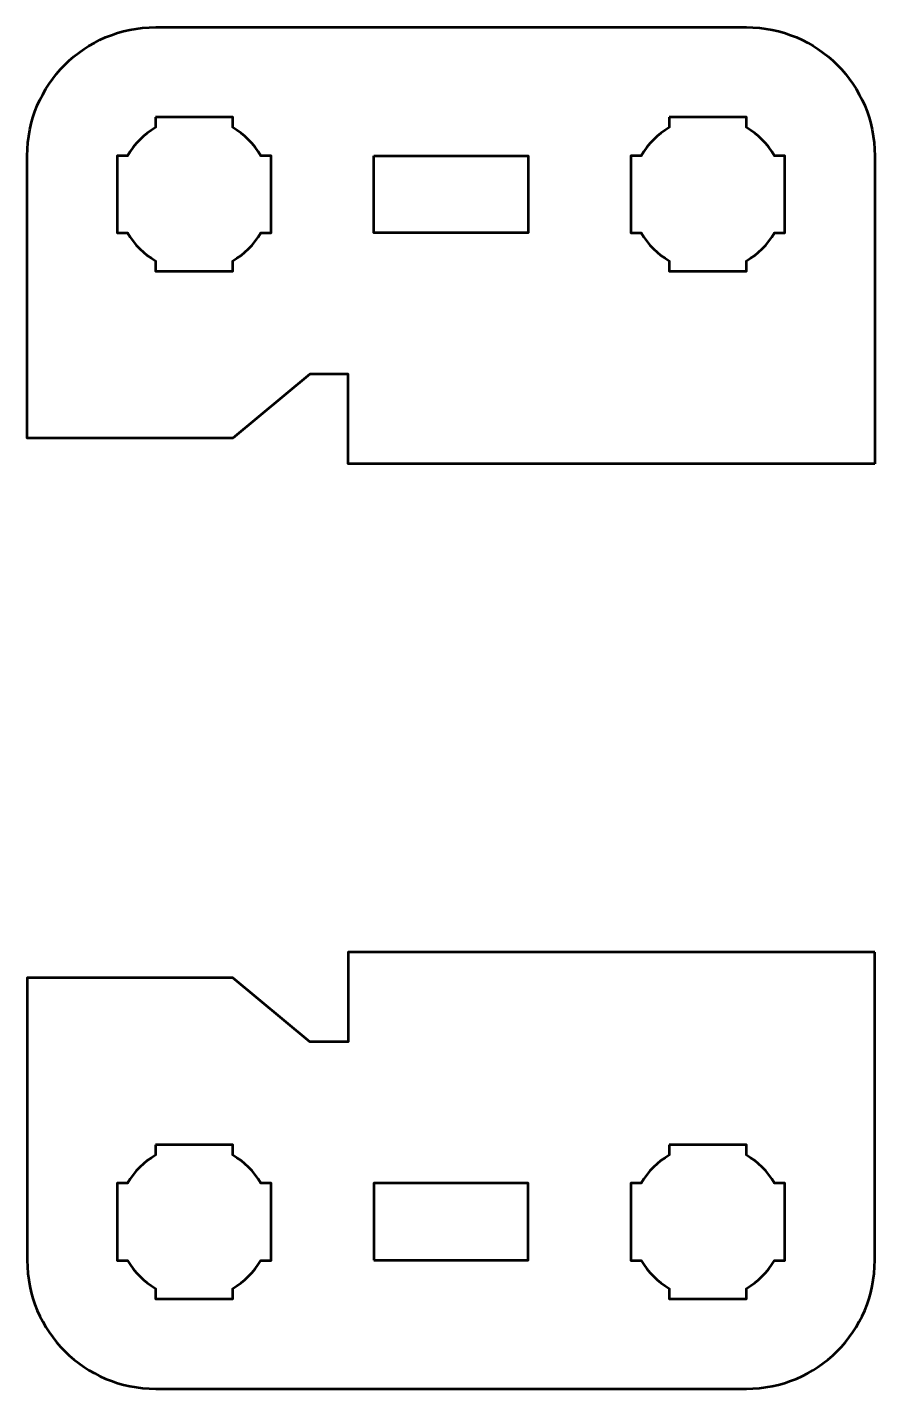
# Model space of a CAD drawing. Header units: centimetres. Extents: x -15.9 to -4.6, y -17.5 to -6.2.
# Drawn here: x -11.92 to -8.62, y -11.5 to -6.2 of the extents above; entities that cross this region are included whole.
import ezdxf

# ---------------------------------------------------------------- set-up
doc = ezdxf.new("R2010")
doc.units = ezdxf.units.CM
doc.header["$MEASUREMENT"] = 0
doc.layers.add('Layer 1', color=7, linetype='Continuous')

msp = doc.modelspace()

# ---------------------------------------------------------------- linework, layer by layer
at = {"layer": 'Layer 1', "lineweight": 53}
for points, knots in [([(-8.62499, -7.89998), (-8.62499, -7.89998), (-8.62498, -6.70005), (-8.62498, -6.70005), (-8.62498, -6.70005), (-8.62498, -6.42305), (-8.84793, -6.19996), (-9.12494, -6.19996), (-9.12494, -6.19996), (-9.12494, -6.19996), (-11.42486, -6.19996), (-11.42486, -6.19996), (-11.42486, -6.19996), (-11.70186, -6.19996), (-11.92496, -6.42305), (-11.92496, -6.70005), (-11.92496, -6.70005), (-11.92496, -6.70005), (-11.92497, -7.79999), (-11.92497, -7.79999), (-11.92497, -7.79999), (-11.92497, -7.79999), (-11.12497, -7.79997), (-11.12497, -7.79997), (-11.12497, -7.79997), (-11.12497, -7.79997), (-10.82496, -7.54997), (-10.82496, -7.54997), (-10.82496, -7.54997), (-10.82496, -7.54997), (-10.67496, -7.54997), (-10.67496, -7.54997), (-10.67496, -7.54997), (-10.67496, -7.54997), (-10.67496, -7.79999), (-10.67496, -7.79999), (-10.67496, -7.79999), (-10.67496, -7.79999), (-10.67496, -7.89998), (-10.67496, -7.89998), (-10.67496, -7.89998), (-10.67496, -7.89998), (-8.62499, -7.89998), (-8.62499, -7.89998)], [0, 0, 0, 0, 0.0909091, 0.0909091, 0.0909091, 0.0909091, 0.1818182, 0.1818182, 0.1818182, 0.1818182, 0.2727273, 0.2727273, 0.2727273, 0.2727273, 0.3636364, 0.3636364, 0.3636364, 0.3636364, 0.4545455, 0.4545455, 0.4545455, 0.4545455, 0.5454545, 0.5454545, 0.5454545, 0.5454545, 0.6363636, 0.6363636, 0.6363636, 0.6363636, 0.7272727, 0.7272727, 0.7272727, 0.7272727, 0.8181818, 0.8181818, 0.8181818, 0.8181818, 0.9090909, 0.9090909, 0.9090909, 0.9090909, 1, 1, 1, 1]), ([(-11.42499, -6.55007), (-11.42499, -6.55007), (-11.28042, -6.55007), (-11.28042, -6.55007), (-11.28042, -6.55007), (-11.28042, -6.55007), (-11.275, -6.55), (-11.275, -6.55), (-11.275, -6.55), (-11.275, -6.55), (-11.26957, -6.55007), (-11.26957, -6.55007), (-11.26957, -6.55007), (-11.26957, -6.55007), (-11.12499, -6.55007), (-11.12499, -6.55007), (-11.12499, -6.55007), (-11.12499, -6.55007), (-11.12499, -6.59013), (-11.12499, -6.59013), (-11.12499, -6.59013), (-11.07942, -6.61648), (-11.04144, -6.65449), (-11.0151, -6.70006), (-11.0151, -6.70006), (-11.0151, -6.70006), (-10.97499, -6.70006), (-10.97499, -6.70006), (-10.97499, -6.70006), (-10.97499, -6.70006), (-10.97499, -7.00006), (-10.97499, -7.00006), (-10.97499, -7.00006), (-10.97499, -7.00006), (-11.01519, -7.00006), (-11.01519, -7.00006), (-11.01519, -7.00006), (-11.04153, -7.04556), (-11.07947, -7.08352), (-11.12499, -7.10985), (-11.12499, -7.10985), (-11.12499, -7.10985), (-11.12499, -7.15006), (-11.12499, -7.15006), (-11.12499, -7.15006), (-11.12499, -7.15006), (-11.42499, -7.15006), (-11.42499, -7.15006), (-11.42499, -7.15006), (-11.42499, -7.15006), (-11.42499, -7.10983), (-11.42499, -7.10983), (-11.42499, -7.10983), (-11.4705, -7.0835), (-11.50844, -7.04555), (-11.53479, -7.00006), (-11.53479, -7.00006), (-11.53479, -7.00006), (-11.57498, -7.00006), (-11.57498, -7.00006), (-11.57498, -7.00006), (-11.57498, -7.00006), (-11.57498, -6.85259), (-11.57498, -6.85259), (-11.57498, -6.85259), (-11.57498, -6.85259), (-11.575, -6.84999), (-11.575, -6.84999), (-11.575, -6.84999), (-11.575, -6.84999), (-11.57498, -6.84739), (-11.57498, -6.84739), (-11.57498, -6.84739), (-11.57498, -6.84739), (-11.57498, -6.70006), (-11.57498, -6.70006), (-11.57498, -6.70006), (-11.57498, -6.70006), (-11.53488, -6.70006), (-11.53488, -6.70006), (-11.53488, -6.70006), (-11.50854, -6.6545), (-11.47055, -6.6165), (-11.42499, -6.59015), (-11.42499, -6.59015), (-11.42499, -6.59015), (-11.42499, -6.55007), (-11.42499, -6.55007)], [0, 0, 0, 0, 0.0454545, 0.0454545, 0.0454545, 0.0454545, 0.0909091, 0.0909091, 0.0909091, 0.0909091, 0.1363636, 0.1363636, 0.1363636, 0.1363636, 0.1818182, 0.1818182, 0.1818182, 0.1818182, 0.2272727, 0.2272727, 0.2272727, 0.2272727, 0.2727273, 0.2727273, 0.2727273, 0.2727273, 0.3181818, 0.3181818, 0.3181818, 0.3181818, 0.3636364, 0.3636364, 0.3636364, 0.3636364, 0.4090909, 0.4090909, 0.4090909, 0.4090909, 0.4545455, 0.4545455, 0.4545455, 0.4545455, 0.5, 0.5, 0.5, 0.5, 0.5454545, 0.5454545, 0.5454545, 0.5454545, 0.5909091, 0.5909091, 0.5909091, 0.5909091, 0.6363636, 0.6363636, 0.6363636, 0.6363636, 0.6818182, 0.6818182, 0.6818182, 0.6818182, 0.7272727, 0.7272727, 0.7272727, 0.7272727, 0.7727273, 0.7727273, 0.7727273, 0.7727273, 0.8181818, 0.8181818, 0.8181818, 0.8181818, 0.8636364, 0.8636364, 0.8636364, 0.8636364, 0.9090909, 0.9090909, 0.9090909, 0.9090909, 0.9545455, 0.9545455, 0.9545455, 0.9545455, 1, 1, 1, 1]), ([(-9.42499, -6.55007), (-9.42499, -6.55007), (-9.28042, -6.55007), (-9.28042, -6.55007), (-9.28042, -6.55007), (-9.28042, -6.55007), (-9.275, -6.55), (-9.275, -6.55), (-9.275, -6.55), (-9.275, -6.55), (-9.26957, -6.55007), (-9.26957, -6.55007), (-9.26957, -6.55007), (-9.26957, -6.55007), (-9.12499, -6.55007), (-9.12499, -6.55007), (-9.12499, -6.55007), (-9.12499, -6.55007), (-9.12499, -6.59013), (-9.12499, -6.59013), (-9.12499, -6.59013), (-9.07942, -6.61648), (-9.04144, -6.65449), (-9.0151, -6.70006), (-9.0151, -6.70006), (-9.0151, -6.70006), (-8.97499, -6.70006), (-8.97499, -6.70006), (-8.97499, -6.70006), (-8.97499, -6.70006), (-8.97499, -7.00006), (-8.97499, -7.00006), (-8.97499, -7.00006), (-8.97499, -7.00006), (-9.01519, -7.00006), (-9.01519, -7.00006), (-9.01519, -7.00006), (-9.04153, -7.04556), (-9.07947, -7.08352), (-9.12499, -7.10985), (-9.12499, -7.10985), (-9.12499, -7.10985), (-9.12499, -7.15006), (-9.12499, -7.15006), (-9.12499, -7.15006), (-9.12499, -7.15006), (-9.42499, -7.15006), (-9.42499, -7.15006), (-9.42499, -7.15006), (-9.42499, -7.15006), (-9.42499, -7.10983), (-9.42499, -7.10983), (-9.42499, -7.10983), (-9.4705, -7.0835), (-9.50844, -7.04555), (-9.53479, -7.00006), (-9.53479, -7.00006), (-9.53479, -7.00006), (-9.57498, -7.00006), (-9.57498, -7.00006), (-9.57498, -7.00006), (-9.57498, -7.00006), (-9.57498, -6.85259), (-9.57498, -6.85259), (-9.57498, -6.85259), (-9.57498, -6.85259), (-9.575, -6.84999), (-9.575, -6.84999), (-9.575, -6.84999), (-9.575, -6.84999), (-9.57498, -6.84739), (-9.57498, -6.84739), (-9.57498, -6.84739), (-9.57498, -6.84739), (-9.57498, -6.70006), (-9.57498, -6.70006), (-9.57498, -6.70006), (-9.57498, -6.70006), (-9.53488, -6.70006), (-9.53488, -6.70006), (-9.53488, -6.70006), (-9.50854, -6.6545), (-9.47055, -6.6165), (-9.42499, -6.59015), (-9.42499, -6.59015), (-9.42499, -6.59015), (-9.42499, -6.55007), (-9.42499, -6.55007)], [0, 0, 0, 0, 0.0454545, 0.0454545, 0.0454545, 0.0454545, 0.0909091, 0.0909091, 0.0909091, 0.0909091, 0.1363636, 0.1363636, 0.1363636, 0.1363636, 0.1818182, 0.1818182, 0.1818182, 0.1818182, 0.2272727, 0.2272727, 0.2272727, 0.2272727, 0.2727273, 0.2727273, 0.2727273, 0.2727273, 0.3181818, 0.3181818, 0.3181818, 0.3181818, 0.3636364, 0.3636364, 0.3636364, 0.3636364, 0.4090909, 0.4090909, 0.4090909, 0.4090909, 0.4545455, 0.4545455, 0.4545455, 0.4545455, 0.5, 0.5, 0.5, 0.5, 0.5454545, 0.5454545, 0.5454545, 0.5454545, 0.5909091, 0.5909091, 0.5909091, 0.5909091, 0.6363636, 0.6363636, 0.6363636, 0.6363636, 0.6818182, 0.6818182, 0.6818182, 0.6818182, 0.7272727, 0.7272727, 0.7272727, 0.7272727, 0.7727273, 0.7727273, 0.7727273, 0.7727273, 0.8181818, 0.8181818, 0.8181818, 0.8181818, 0.8636364, 0.8636364, 0.8636364, 0.8636364, 0.9090909, 0.9090909, 0.9090909, 0.9090909, 0.9545455, 0.9545455, 0.9545455, 0.9545455, 1, 1, 1, 1]), ([(-10.57491, -6.70005), (-10.57491, -6.70005), (-10.57491, -7.00006), (-10.57491, -7.00006), (-10.57491, -7.00006), (-10.57491, -7.00006), (-9.97492, -7.00006), (-9.97492, -7.00006), (-9.97492, -7.00006), (-9.97492, -7.00006), (-9.97492, -6.70005), (-9.97492, -6.70005), (-9.97492, -6.70005), (-9.97492, -6.70005), (-10.57491, -6.70005), (-10.57491, -6.70005)], [0, 0, 0, 0, 0.25, 0.25, 0.25, 0.25, 0.5, 0.5, 0.5, 0.5, 0.75, 0.75, 0.75, 0.75, 1, 1, 1, 1]), ([(-8.62499, -9.79999), (-8.62499, -9.79999), (-8.62498, -10.99992), (-8.62498, -10.99992), (-8.62498, -10.99992), (-8.62498, -11.27692), (-8.84793, -11.50001), (-9.12494, -11.50001), (-9.12494, -11.50001), (-9.12494, -11.50001), (-11.42486, -11.50001), (-11.42486, -11.50001), (-11.42486, -11.50001), (-11.70186, -11.50001), (-11.92496, -11.27692), (-11.92496, -10.99992), (-11.92496, -10.99992), (-11.92496, -10.99992), (-11.92497, -9.89998), (-11.92497, -9.89998), (-11.92497, -9.89998), (-11.92497, -9.89998), (-11.12497, -9.9), (-11.12497, -9.9), (-11.12497, -9.9), (-11.12497, -9.9), (-10.82496, -10.15), (-10.82496, -10.15), (-10.82496, -10.15), (-10.82496, -10.15), (-10.67496, -10.15), (-10.67496, -10.15), (-10.67496, -10.15), (-10.67496, -10.15), (-10.67496, -9.89998), (-10.67496, -9.89998), (-10.67496, -9.89998), (-10.67496, -9.89998), (-10.67496, -9.79999), (-10.67496, -9.79999), (-10.67496, -9.79999), (-10.67496, -9.79999), (-8.62499, -9.79999), (-8.62499, -9.79999)], [0, 0, 0, 0, 0.0909091, 0.0909091, 0.0909091, 0.0909091, 0.1818182, 0.1818182, 0.1818182, 0.1818182, 0.2727273, 0.2727273, 0.2727273, 0.2727273, 0.3636364, 0.3636364, 0.3636364, 0.3636364, 0.4545455, 0.4545455, 0.4545455, 0.4545455, 0.5454545, 0.5454545, 0.5454545, 0.5454545, 0.6363636, 0.6363636, 0.6363636, 0.6363636, 0.7272727, 0.7272727, 0.7272727, 0.7272727, 0.8181818, 0.8181818, 0.8181818, 0.8181818, 0.9090909, 0.9090909, 0.9090909, 0.9090909, 1, 1, 1, 1]), ([(-11.42499, -10.55007), (-11.42499, -10.55007), (-11.28042, -10.55007), (-11.28042, -10.55007), (-11.28042, -10.55007), (-11.28042, -10.55007), (-11.275, -10.55), (-11.275, -10.55), (-11.275, -10.55), (-11.275, -10.55), (-11.26957, -10.55007), (-11.26957, -10.55007), (-11.26957, -10.55007), (-11.26957, -10.55007), (-11.12499, -10.55007), (-11.12499, -10.55007), (-11.12499, -10.55007), (-11.12499, -10.55007), (-11.12499, -10.59013), (-11.12499, -10.59013), (-11.12499, -10.59013), (-11.07942, -10.61648), (-11.04144, -10.65449), (-11.0151, -10.70006), (-11.0151, -10.70006), (-11.0151, -10.70006), (-10.97499, -10.70006), (-10.97499, -10.70006), (-10.97499, -10.70006), (-10.97499, -10.70006), (-10.97499, -11.00006), (-10.97499, -11.00006), (-10.97499, -11.00006), (-10.97499, -11.00006), (-11.01519, -11.00006), (-11.01519, -11.00006), (-11.01519, -11.00006), (-11.04153, -11.04556), (-11.07947, -11.08352), (-11.12499, -11.10985), (-11.12499, -11.10985), (-11.12499, -11.10985), (-11.12499, -11.15006), (-11.12499, -11.15006), (-11.12499, -11.15006), (-11.12499, -11.15006), (-11.42499, -11.15006), (-11.42499, -11.15006), (-11.42499, -11.15006), (-11.42499, -11.15006), (-11.42499, -11.10983), (-11.42499, -11.10983), (-11.42499, -11.10983), (-11.4705, -11.0835), (-11.50844, -11.04555), (-11.53479, -11.00006), (-11.53479, -11.00006), (-11.53479, -11.00006), (-11.57498, -11.00006), (-11.57498, -11.00006), (-11.57498, -11.00006), (-11.57498, -11.00006), (-11.57498, -10.85259), (-11.57498, -10.85259), (-11.57498, -10.85259), (-11.57498, -10.85259), (-11.575, -10.84999), (-11.575, -10.84999), (-11.575, -10.84999), (-11.575, -10.84999), (-11.57498, -10.84739), (-11.57498, -10.84739), (-11.57498, -10.84739), (-11.57498, -10.84739), (-11.57498, -10.70006), (-11.57498, -10.70006), (-11.57498, -10.70006), (-11.57498, -10.70006), (-11.53488, -10.70006), (-11.53488, -10.70006), (-11.53488, -10.70006), (-11.50854, -10.6545), (-11.47055, -10.6165), (-11.42499, -10.59015), (-11.42499, -10.59015), (-11.42499, -10.59015), (-11.42499, -10.55007), (-11.42499, -10.55007)], [0, 0, 0, 0, 0.0454545, 0.0454545, 0.0454545, 0.0454545, 0.0909091, 0.0909091, 0.0909091, 0.0909091, 0.1363636, 0.1363636, 0.1363636, 0.1363636, 0.1818182, 0.1818182, 0.1818182, 0.1818182, 0.2272727, 0.2272727, 0.2272727, 0.2272727, 0.2727273, 0.2727273, 0.2727273, 0.2727273, 0.3181818, 0.3181818, 0.3181818, 0.3181818, 0.3636364, 0.3636364, 0.3636364, 0.3636364, 0.4090909, 0.4090909, 0.4090909, 0.4090909, 0.4545455, 0.4545455, 0.4545455, 0.4545455, 0.5, 0.5, 0.5, 0.5, 0.5454545, 0.5454545, 0.5454545, 0.5454545, 0.5909091, 0.5909091, 0.5909091, 0.5909091, 0.6363636, 0.6363636, 0.6363636, 0.6363636, 0.6818182, 0.6818182, 0.6818182, 0.6818182, 0.7272727, 0.7272727, 0.7272727, 0.7272727, 0.7727273, 0.7727273, 0.7727273, 0.7727273, 0.8181818, 0.8181818, 0.8181818, 0.8181818, 0.8636364, 0.8636364, 0.8636364, 0.8636364, 0.9090909, 0.9090909, 0.9090909, 0.9090909, 0.9545455, 0.9545455, 0.9545455, 0.9545455, 1, 1, 1, 1]), ([(-9.42499, -10.55007), (-9.42499, -10.55007), (-9.28042, -10.55007), (-9.28042, -10.55007), (-9.28042, -10.55007), (-9.28042, -10.55007), (-9.275, -10.55), (-9.275, -10.55), (-9.275, -10.55), (-9.275, -10.55), (-9.26957, -10.55007), (-9.26957, -10.55007), (-9.26957, -10.55007), (-9.26957, -10.55007), (-9.12499, -10.55007), (-9.12499, -10.55007), (-9.12499, -10.55007), (-9.12499, -10.55007), (-9.12499, -10.59013), (-9.12499, -10.59013), (-9.12499, -10.59013), (-9.07942, -10.61648), (-9.04144, -10.65449), (-9.0151, -10.70006), (-9.0151, -10.70006), (-9.0151, -10.70006), (-8.97499, -10.70006), (-8.97499, -10.70006), (-8.97499, -10.70006), (-8.97499, -10.70006), (-8.97499, -11.00006), (-8.97499, -11.00006), (-8.97499, -11.00006), (-8.97499, -11.00006), (-9.01519, -11.00006), (-9.01519, -11.00006), (-9.01519, -11.00006), (-9.04153, -11.04556), (-9.07947, -11.08352), (-9.12499, -11.10985), (-9.12499, -11.10985), (-9.12499, -11.10985), (-9.12499, -11.15006), (-9.12499, -11.15006), (-9.12499, -11.15006), (-9.12499, -11.15006), (-9.42499, -11.15006), (-9.42499, -11.15006), (-9.42499, -11.15006), (-9.42499, -11.15006), (-9.42499, -11.10983), (-9.42499, -11.10983), (-9.42499, -11.10983), (-9.4705, -11.0835), (-9.50844, -11.04555), (-9.53479, -11.00006), (-9.53479, -11.00006), (-9.53479, -11.00006), (-9.57498, -11.00006), (-9.57498, -11.00006), (-9.57498, -11.00006), (-9.57498, -11.00006), (-9.57498, -10.85259), (-9.57498, -10.85259), (-9.57498, -10.85259), (-9.57498, -10.85259), (-9.575, -10.84999), (-9.575, -10.84999), (-9.575, -10.84999), (-9.575, -10.84999), (-9.57498, -10.84739), (-9.57498, -10.84739), (-9.57498, -10.84739), (-9.57498, -10.84739), (-9.57498, -10.70006), (-9.57498, -10.70006), (-9.57498, -10.70006), (-9.57498, -10.70006), (-9.53488, -10.70006), (-9.53488, -10.70006), (-9.53488, -10.70006), (-9.50854, -10.6545), (-9.47055, -10.6165), (-9.42499, -10.59015), (-9.42499, -10.59015), (-9.42499, -10.59015), (-9.42499, -10.55007), (-9.42499, -10.55007)], [0, 0, 0, 0, 0.0454545, 0.0454545, 0.0454545, 0.0454545, 0.0909091, 0.0909091, 0.0909091, 0.0909091, 0.1363636, 0.1363636, 0.1363636, 0.1363636, 0.1818182, 0.1818182, 0.1818182, 0.1818182, 0.2272727, 0.2272727, 0.2272727, 0.2272727, 0.2727273, 0.2727273, 0.2727273, 0.2727273, 0.3181818, 0.3181818, 0.3181818, 0.3181818, 0.3636364, 0.3636364, 0.3636364, 0.3636364, 0.4090909, 0.4090909, 0.4090909, 0.4090909, 0.4545455, 0.4545455, 0.4545455, 0.4545455, 0.5, 0.5, 0.5, 0.5, 0.5454545, 0.5454545, 0.5454545, 0.5454545, 0.5909091, 0.5909091, 0.5909091, 0.5909091, 0.6363636, 0.6363636, 0.6363636, 0.6363636, 0.6818182, 0.6818182, 0.6818182, 0.6818182, 0.7272727, 0.7272727, 0.7272727, 0.7272727, 0.7727273, 0.7727273, 0.7727273, 0.7727273, 0.8181818, 0.8181818, 0.8181818, 0.8181818, 0.8636364, 0.8636364, 0.8636364, 0.8636364, 0.9090909, 0.9090909, 0.9090909, 0.9090909, 0.9545455, 0.9545455, 0.9545455, 0.9545455, 1, 1, 1, 1]), ([(-10.57491, -10.99992), (-10.57491, -10.99992), (-10.57491, -10.69991), (-10.57491, -10.69991), (-10.57491, -10.69991), (-10.57491, -10.69991), (-9.97492, -10.69991), (-9.97492, -10.69991), (-9.97492, -10.69991), (-9.97492, -10.69991), (-9.97492, -10.99992), (-9.97492, -10.99992), (-9.97492, -10.99992), (-9.97492, -10.99992), (-10.57491, -10.99992), (-10.57491, -10.99992)], [0, 0, 0, 0, 0.25, 0.25, 0.25, 0.25, 0.5, 0.5, 0.5, 0.5, 0.75, 0.75, 0.75, 0.75, 1, 1, 1, 1])]:
    msp.add_open_spline(points, degree=3, knots=knots, dxfattribs=at)

doc.saveas('drawing.dxf')
